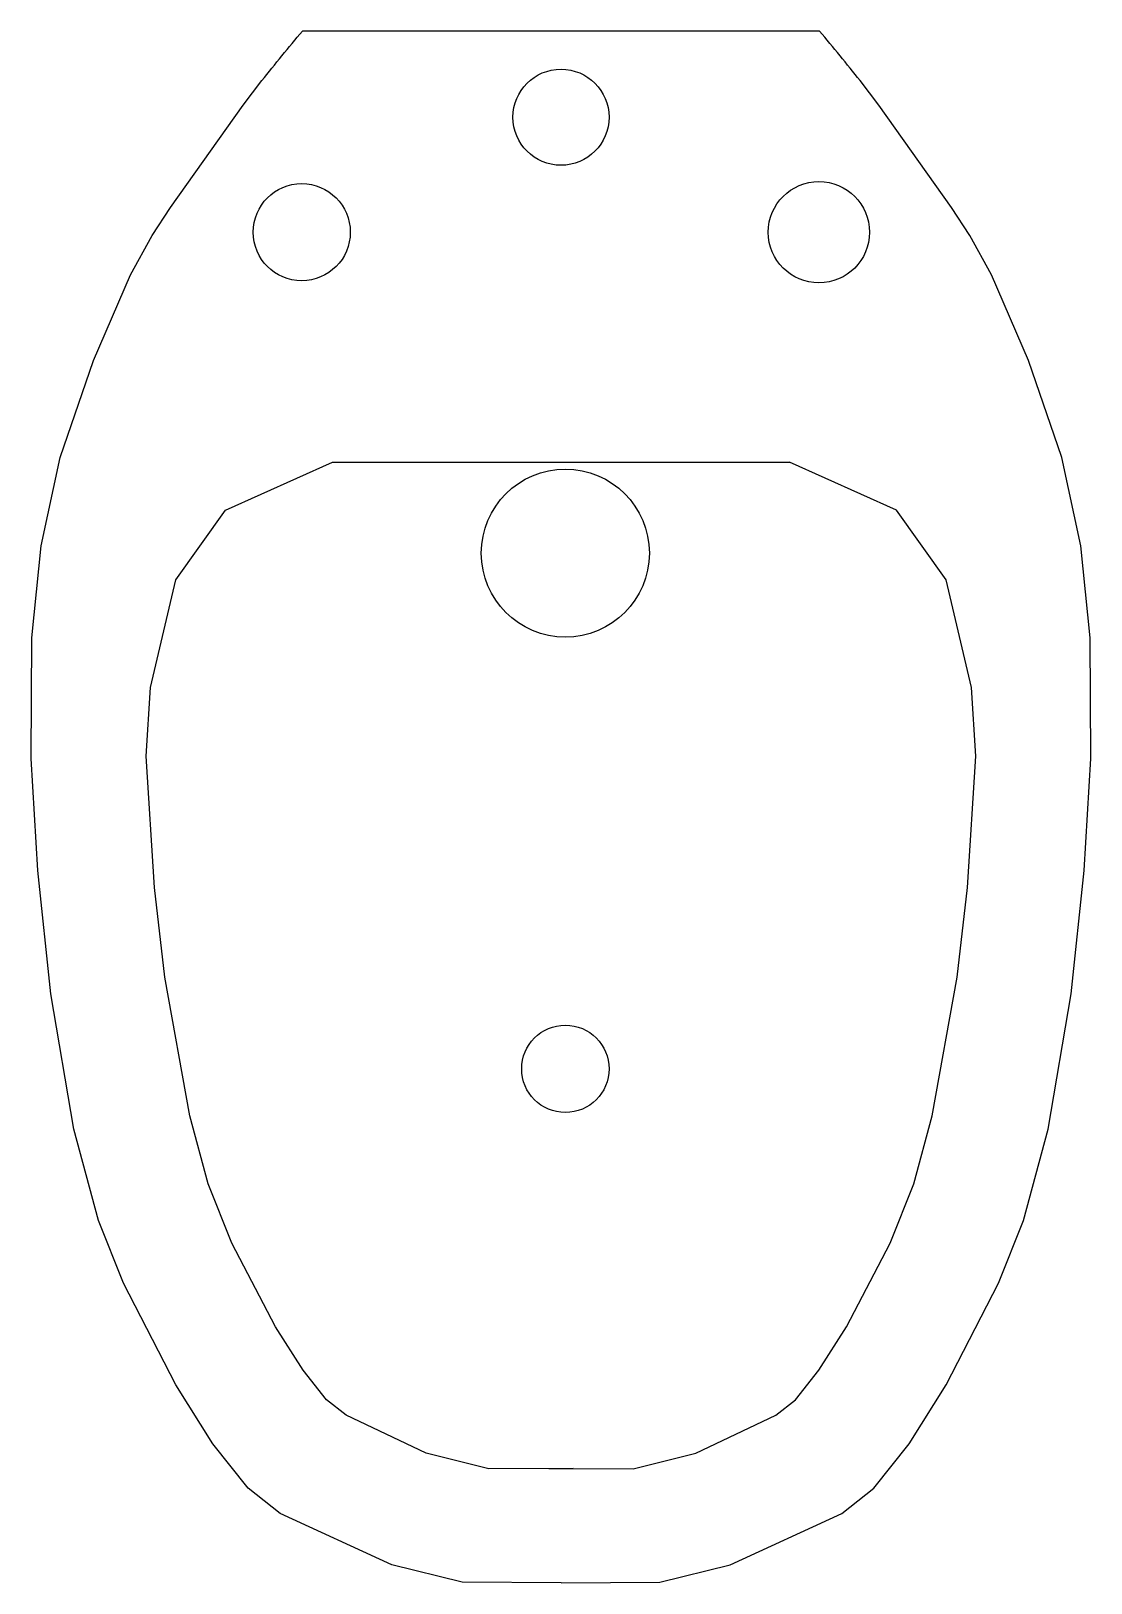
# Model space of a CAD drawing. Extents: x -0.184 to 0.184, y -0.554 to -0.014.
import ezdxf

# ---------------------------------------------------------------- set-up
doc = ezdxf.new("R2010")
doc.units = 0
doc.layers.get('0').update_dxf_attribs({"linetype": 'CONTINUOUS'})

msp = doc.modelspace()

# ---------------------------------------------------------------- linework, layer by layer
at = {"color": 0, "linetype": 'CONTINUOUS'}
for p, q in [((0.09, -0.01384), (-0.09, -0.01384)), ((-0.07957, -0.16384), (0.07957, -0.16384))]:
    msp.add_line(p, q, dxfattribs=at)
for points in [[(0, -0.55384), (-0.03443, -0.55358), (-0.05889, -0.54758), (-0.0977, -0.52964), (-0.10886, -0.52088), (-0.12114, -0.50538), (-0.13406, -0.48486), (-0.15231, -0.44952), (-0.161, -0.42774), (-0.16954, -0.39594), (-0.17751, -0.34888), (-0.18211, -0.30596), (-0.18446, -0.26691), (-0.18422, -0.22503), (-0.18098, -0.19302), (-0.17428, -0.16228), (-0.16273, -0.12844), (-0.1498, -0.09873), (-0.14231, -0.08497), (-0.1359, -0.07528), (-0.11059, -0.03964), (-0.10412, -0.03111, -0.00589), (-0.09, -0.01384)], [(0, -0.55384), (0.03443, -0.55358), (0.05889, -0.54758), (0.0977, -0.52964), (0.10886, -0.52088), (0.12114, -0.50538), (0.13406, -0.48486), (0.15231, -0.44952), (0.161, -0.42774), (0.16954, -0.39594), (0.17751, -0.34888), (0.18211, -0.30596), (0.18446, -0.26691), (0.18422, -0.22503), (0.18098, -0.19302), (0.17428, -0.16228), (0.16273, -0.12844), (0.1498, -0.09873), (0.14231, -0.08497), (0.1359, -0.07528), (0.11059, -0.03964), (0.10412, -0.03111, 0.00589), (0.09, -0.01384)]]:
    msp.add_lwpolyline(points, format="xyb", dxfattribs=at)
for points in [[(0.00423, -0.51407), (-0.02517, -0.51416), (-0.04691, -0.50863), (-0.07472, -0.49547), (-0.08157, -0.49011), (-0.08972, -0.47984), (-0.09933, -0.46472), (-0.11454, -0.43559), (-0.12281, -0.41493), (-0.12919, -0.39129), (-0.13786, -0.34307), (-0.14153, -0.31182), (-0.14438, -0.26616), (-0.14287, -0.2423), (-0.13406, -0.20482), (-0.11683, -0.18056), (-0.07957, -0.16384)], [(-0.00423, -0.51407), (0.02517, -0.51416), (0.04691, -0.50863), (0.07472, -0.49547), (0.08157, -0.49011), (0.08972, -0.47984), (0.09933, -0.46472), (0.11454, -0.43559), (0.12281, -0.41493), (0.12919, -0.39129), (0.13786, -0.34307), (0.14153, -0.31182), (0.14438, -0.26616), (0.14287, -0.2423), (0.13406, -0.20482), (0.11683, -0.18056), (0.07957, -0.16384)]]:
    msp.add_lwpolyline(points, dxfattribs=at)
for centre, radius in [((0, -0.04384), 0.01672), ((-0.09023, -0.08384), 0.01689), ((0.08977, -0.08384), 0.01762), ((0.00151, -0.1955), 0.02924), ((0.00151, -0.37496), 0.0152)]:
    msp.add_circle(centre, radius, dxfattribs=at)

doc.saveas('drawing.dxf')
